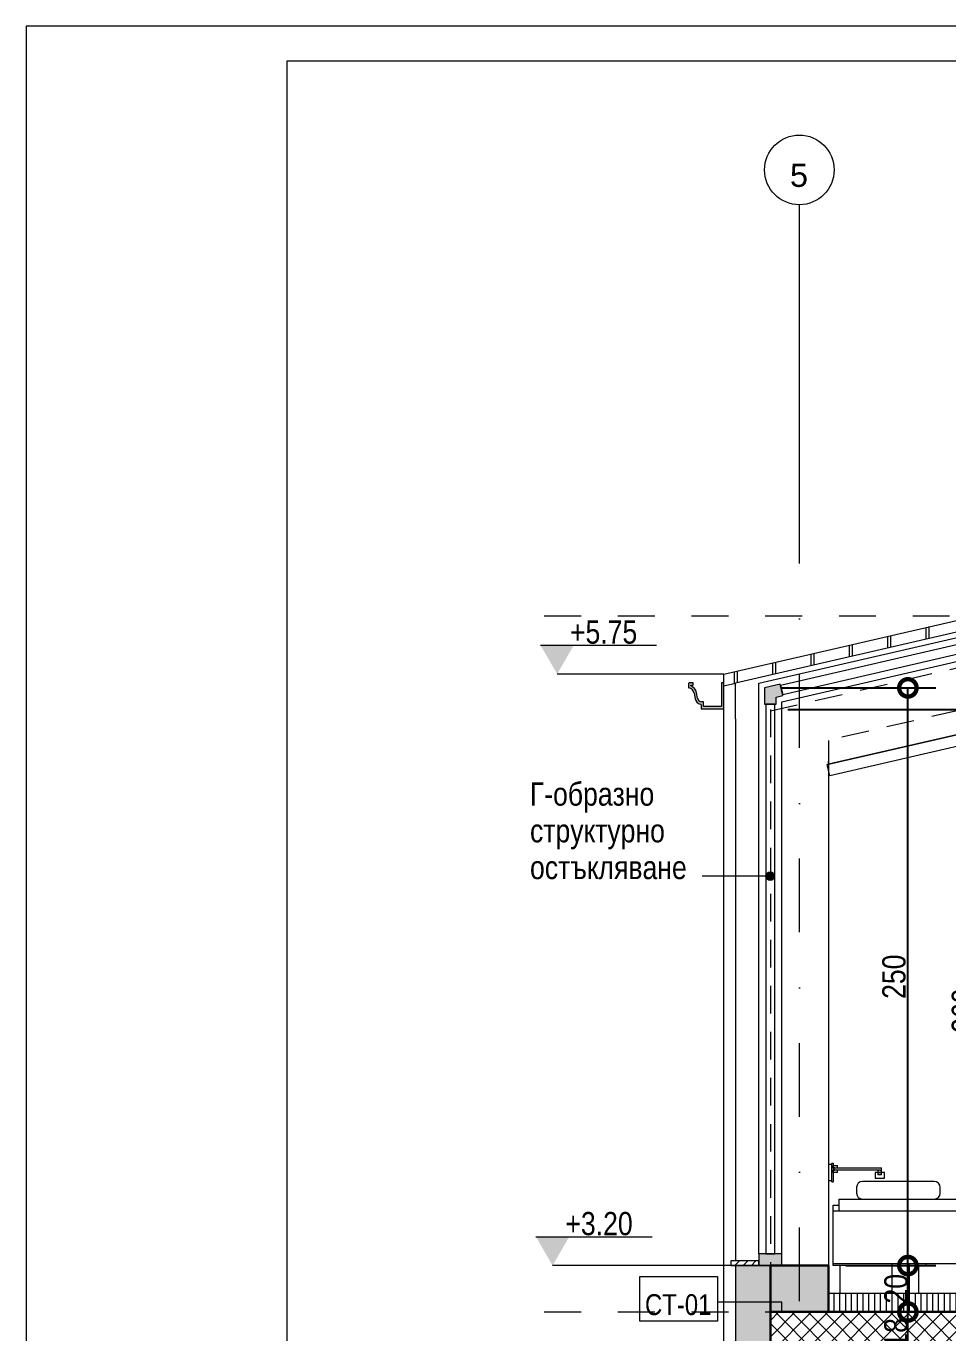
# Model space of a CAD drawing. Header units: centimetres. Extents: x 0 to 25250, y 0 to 2250.
# Drawn here: x 9250 to 9647, y 1687 to 2250 of the extents above; entities that cross this region are included whole.
import ezdxf

# ---------------------------------------------------------------- set-up
doc = ezdxf.new("R2010")
doc.units = ezdxf.units.CM
for name, pattern in [('17-View-1$0$Overhead', [19.84375, 11.90625, -7.9375]), ('20-View-1$0$Dash', [31.75, 15.875, -15.875]), ('20-View-1$0$Dash dot', [79.375, 31.75, -23.8125, 0, -23.8125])]:
    doc.linetypes.add(name, pattern=pattern)
for name, color, linetype, lineweight in [('A-ANNO-DIMS', 7, 'Continuous', 9), ('A-ANNO-NOTE', 7, 'Continuous', 9), ('A-CLNG', 7, 'Continuous', 15), ('A-FLOR-FNSH', 7, 'Continuous', 9), ('A-FLOR-LEVL', 7, 'Continuous', 9), ('A-FLOR-OVHD', 7, '17-View-1$0$Overhead', 9), ('A-FLOR-PATT', 7, 'Continuous', 9), ('A-GLAZ-CURT', 7, 'Continuous', 9), ('A-GLAZ-CWMG', 7, 'Continuous', 9), ('A-ROOF', 7, 'Continuous', 9), ('A-ROOF-OTLN', 7, 'Continuous', 9), ('A-ROOF-PATT', 7, 'Continuous', 9), ('A-WALL', 7, 'Continuous', 9), ('A-WALL-IDEN', 7, 'Continuous', 9), ('A-WALL-PATT', 7, 'Continuous', 9), ('E-LITE-EQPM', 7, 'Continuous', 9), ('G-ANNO-DIMS', 7, 'Continuous', 9), ('G-ANNO-TEXT', 7, 'Continuous', 9), ('G-ANNO-TTLB', 7, 'Continuous', 9), ('I-FURN', 7, 'Continuous', 9), ('S-COLS', 7, 'Continuous', 9), ('S-GRID', 7, 'Continuous', 9), ('S-GRID-IDEN', 7, 'Continuous', 9)]:
    doc.layers.add(name, color=color, linetype=linetype, lineweight=lineweight)
doc.styles.add('20-View-1$0$Arial', font='arial.ttf', dxfattribs={"height": 10})
doc.styles.add('20-View-1$0$Arial Narrow', font='ARIALN.TTF', dxfattribs={"height": 10})
doc.styles.add('20-View-1$0$Arial Narrow_1', font='ARIALN.TTF', dxfattribs={"height": 10})
doc.styles.add('20-View-1$0$Arial Narrow_2', font='ARIALN.TTF', dxfattribs={"height": 10})
doc.styles.add('20-View-1$0$Arial Narrow_3', font='ARIALN.TTF', dxfattribs={"height": 9})
doc.dimstyles.new('20-View-1$0$TEC_DIM', dxfattribs={"dimscale": 30.48, "dimtxt": 10.23431, "dimasz": 0.492126, "dimexe": 0.393701, "dimexo": 0.246063, "dimgap": 0, "dimtad": 1, "dimdec": 0, "dimzin": 0, "dimdsep": 46, "dimtxsty": '20-View-1$0$Arial Narrow', "dimblk1": '20-View-1$0$_DotSmall', "dimblk2": '20-View-1$0$_DotSmall', "dimsah": 1, "dimcen": 0.09, "dimazin": 0, "dimtfac": 1, "dimtdec": 4, "dimtix": 1, "dimtmove": 0, "dimatfit": 3, "dimfxl": 1, "dimtvp": 1, "dimtolj": 1, "dimtzin": 0, "dimarcsym": 2})
doc.dimstyles.new('20-View-1$0$TEC_DIM_1', dxfattribs={"dimscale": 30.48, "dimtxt": 10.23431, "dimasz": 0.492126, "dimexe": 0.393701, "dimexo": 0.246063, "dimgap": 0, "dimtad": 1, "dimdec": 0, "dimzin": 0, "dimdsep": 46, "dimtxsty": '20-View-1$0$Arial Narrow_2', "dimblk1": '20-View-1$0$_DotSmall', "dimblk2": '20-View-1$0$_DotSmall', "dimsah": 1, "dimcen": 0.09, "dimazin": 0, "dimtfac": 1, "dimtdec": 4, "dimtix": 1, "dimtmove": 0, "dimatfit": 3, "dimfxl": 1, "dimtvp": 1, "dimtolj": 1, "dimtzin": 0, "dimarcsym": 2})

# ---------------------------------------------------------------- blocks, each defined once
blk = doc.blocks.new('TEC_ОФИЦИАЛНА РАМКА - TEC_ОФИЦИАЛНА РАМКА-2548455-СГРАДА ТИП III - ВЕРТИКАЛНИ РАЗРЕЗИ 1-1_ 2-2')
at = {"layer": 'G-ANNO-TTLB'}
for p, q in [((-15.379, 40.554), (-15.379, -4.446)), ((41.621, 40.554), (-15.379, 40.554)), ((-13.129, -4.146), (-13.129, 40.254)), ((-13.129, 40.254), (41.321, 40.254))]:
    blk.add_line(p, q, dxfattribs=at)
blk = doc.blocks.new('System Panel - Glazed-2432470-1-1')
at = {"layer": 'A-GLAZ-CURT'}
for p, q in [((-1782.15, 561.92), (-1786.15, 561.92)), ((-1786.15, 561.92), (-1786.15, 325)), ((-1782.15, 325), (-1782.15, 561.92)), ((-1786.15, 325), (-1782.15, 325))]:
    blk.add_line(p, q, dxfattribs=at)
blk = doc.blocks.new('System Panel - Glazed-2432445-1-1')
at = {"layer": 'A-GLAZ-CURT'}
for p, q in [((-1694.75, 589.61), (-1779.72, 569.99)), ((-1778.82, 566.09), (-1693.85, 585.71)), ((-1693.85, 585.71), (-1694.75, 589.61)), ((-1779.72, 569.99), (-1778.82, 566.09))]:
    blk.add_line(p, q, dxfattribs=at)
blk = doc.blocks.new('L Corner Mullion - L Mullion 1-2432467-1-1')
at = {"layer": 'A-GLAZ-CWMG', "true_color": 0xc0c0c0}
blk.add_hatch(color=9, dxfattribs=at).paths.add_polyline_path([(-1781.65, 561.92), (-1781.65, 564.93), (-1778.71, 565.61), (-1779.84, 570.48), (-1786.65, 568.91), (-1786.65, 561.92)])
at = {"layer": 'A-GLAZ-CWMG', "lineweight": 15}
for p, q in [((-1779.84, 570.48), (-1786.65, 568.91)), ((-1786.65, 568.91), (-1786.65, 561.92)), ((-1778.71, 565.61), (-1779.84, 570.48)), ((-1781.65, 564.93), (-1778.71, 565.61)), ((-1781.65, 561.92), (-1781.65, 564.93)), ((-1786.65, 561.92), (-1781.65, 561.92))]:
    blk.add_line(p, q, dxfattribs=at)
blk = doc.blocks.new('Rectangular Mullion - TEC_DOGRAMA_TERASI_EX-2432466-1-1')
at = {"layer": 'A-GLAZ-CWMG'}
for p, q in [((-1789.15, 570.9), (-1695.42, 592.53)), ((-1779.15, 562.94), (-1693.17, 582.79))]:
    blk.add_line(p, q, dxfattribs=at)
blk = doc.blocks.new('Rectangular Mullion - TEC_DOGRAMA_TERASI_EX-2432441-1-1')
at = {"layer": 'A-GLAZ-CWMG', "true_color": 0xc0c0c0}
blk.add_hatch(color=9, dxfattribs=at).paths.add_polyline_path([(-1779.15, 320), (-1779.15, 325), (-1789.15, 325), (-1789.15, 320)])
at = {"layer": 'A-GLAZ-CWMG', "lineweight": 15}
for p, q in [((-1789.15, 325), (-1789.15, 320)), ((-1779.15, 325), (-1789.15, 325)), ((-1779.15, 320), (-1779.15, 325)), ((-1789.15, 320), (-1779.15, 320))]:
    blk.add_line(p, q, dxfattribs=at)
blk = doc.blocks.new('Rectangular Mullion - TEC_DOGRAMA_TERASI_EX-2432469-1-1')
at = {"layer": 'A-GLAZ-CWMG'}
for p, q in [((-1789.15, 325), (-1789.15, 570.9)), ((-1779.15, 325), (-1779.15, 562.94))]:
    blk.add_line(p, q, dxfattribs=at)
blk = doc.blocks.new('ЛЕГЛО - ЕДИНИЧНО - 120x200cm-2341009-1-1')
at = {"layer": 'I-FURN', "color": 253, "true_color": 0xaaaaaa}
for p, q in [((-1713.52, 356.26), (-1744.44, 356.26)), ((-1746.98, 353.72), (-1746.98, 351.18)), ((-1710.98, 351.18), (-1710.98, 353.72)), ((-1757.14, 346), (-1754.6, 346)), ((-1757.14, 343.56), (-1757.14, 346)), ((-1757.14, 343.56), (-1557.14, 343.56)), ((-1757.14, 320.7), (-1757.14, 343.56)), ((-1754.6, 348.64), (-1754.6, 343.56)), ((-1754.6, 348.64), (-1752.06, 348.64)), ((-1752.06, 348.64), (-1562.22, 348.64)), ((-1562.22, 348.64), (-1559.68, 348.64)), ((-1559.68, 343.56), (-1559.68, 348.64)), ((-1557.14, 343.56), (-1557.14, 320.7)), ((-1757.14, 320), (-1757.14, 320.7)), ((-1557.14, 320.7), (-1757.14, 320.7)), ((-1731.74, 320), (-1757.14, 320)), ((-1754.14, 320), (-1754.14, 308)), ((-1731.74, 320.7), (-1731.74, 309.47)), ((-1724.12, 309.47), (-1724.12, 320.7)), ((-1717.14, 320), (-1724.12, 320)), ((-1720.14, 308), (-1720.14, 320)), ((-1717.14, 320.7), (-1717.14, 320)), ((-1587.62, 309.47), (-1587.62, 320.7)), ((-1580, 309.47), (-1580, 320.7)), ((-1731.74, 309.47), (-1731.74, 308)), ((-1724.12, 308), (-1724.12, 309.47)), ((-1587.62, 308), (-1587.62, 309.47)), ((-1580, 308), (-1580, 309.47))]:
    blk.add_line(p, q, dxfattribs=at)
for centre, start, end in [((-1744.44, 353.72), 90, 180), ((-1713.52, 353.72), 0, 90), ((-1744.44, 351.18), 180, 270), ((-1713.52, 351.18), 270, 0)]:
    blk.add_arc(centre, 2.54, start, end, dxfattribs=at)
blk = doc.blocks.new('Grid - TEC_GRID_CIRCLE-145857-1-1')
at = {"layer": 'S-GRID-IDEN'}
blk.add_circle((-696.64, 792.09), 15, dxfattribs=at)
blk = doc.blocks.new('Spot Elevations - ELEVATION_PROJECT-150941-1-1')
at = {"layer": 'A-ANNO-NOTE'}
blk.add_hatch(color=256, dxfattribs=at).paths.add_polyline_path([(-1581.3, 312.39), (-1566.99, 312.39), (-1574.14, 300)])
blk.add_line((-1581.3, 312.39), (-1531.3, 312.39), dxfattribs=at)
blk = doc.blocks.new('20-View-1$0$_DotSmall')
at = {"color": 0, "linetype": 'ByBlock', "const_width": 0.5}
blk.add_lwpolyline([(-0.0625, 0, 1), (0.0625, 0, 1)], format="xyb", close=True, dxfattribs=at)
blk = doc.blocks.new('*D2964')
at = {"layer": 'A-ANNO-DIMS', "color": 0, "lineweight": -2, "transparency": 16777216}
for p, q in [((9629.88, 1677.96), (9629.88, 1695.96)), ((9634.73, 1695.96), (9641.88, 1695.96)), ((9634.73, 1677.96), (9641.88, 1677.96))]:
    blk.add_line(p, q, dxfattribs=at)
at = {"layer": 'A-ANNO-DIMS', "color": 0, "lineweight": -2, "transparency": 16777216, "xscale": 15, "yscale": 15, "zscale": 15}
for p, rotation in [((9629.88, 1695.96), 90), ((9629.88, 1677.96), 270)]:
    blk.add_blockref('20-View-1$0$_DotSmall', p, dxfattribs=dict(at, rotation=rotation))
at = {"layer": 'A-ANNO-DIMS', "color": 0, "transparency": 16777216, "insert": (9624.78, 1686.96), "char_height": 10, "width": 15.2053, "attachment_point": 5, "rotation": 90, "style": '20-View-1$0$Arial Narrow'}
blk.add_mtext('\\A1;18', dxfattribs=at)
blk = doc.blocks.new('*D2965')
at = {"layer": 'A-ANNO-DIMS', "color": 0, "lineweight": -2, "transparency": 16777216}
for p, q in [((9603.12, 1715.96), (9641.88, 1715.96)), ((9629.88, 1695.96), (9629.88, 1715.96)), ((9634.73, 1695.96), (9641.88, 1695.96))]:
    blk.add_line(p, q, dxfattribs=at)
at = {"layer": 'A-ANNO-DIMS', "color": 0, "lineweight": -2, "transparency": 16777216, "xscale": 15, "yscale": 15, "zscale": 15}
for p, rotation in [((9629.88, 1715.96), 90), ((9629.88, 1695.96), 270)]:
    blk.add_blockref('20-View-1$0$_DotSmall', p, dxfattribs=dict(at, rotation=rotation))
at = {"layer": 'A-ANNO-DIMS', "color": 0, "transparency": 16777216, "insert": (9624.78, 1705.96), "char_height": 10, "width": 15.2053, "attachment_point": 5, "rotation": 90, "style": '20-View-1$0$Arial Narrow'}
blk.add_mtext('\\A1;20', dxfattribs=at)
blk = doc.blocks.new('*D2966')
at = {"layer": 'A-ANNO-DIMS', "color": 0, "lineweight": -2, "transparency": 16777216}
for p, q in [((9575.61, 1964.87), (9641.88, 1964.87)), ((9629.88, 1715.96), (9629.88, 1964.87)), ((9603.12, 1715.96), (9641.88, 1715.96))]:
    blk.add_line(p, q, dxfattribs=at)
at = {"layer": 'A-ANNO-DIMS', "color": 0, "lineweight": -2, "transparency": 16777216, "xscale": 15, "yscale": 15, "zscale": 15}
for p, rotation in [((9629.88, 1964.87), 90), ((9629.88, 1715.96), 270)]:
    blk.add_blockref('20-View-1$0$_DotSmall', p, dxfattribs=dict(at, rotation=rotation))
at = {"layer": 'A-ANNO-DIMS', "color": 0, "transparency": 16777216, "insert": (9623.92, 1840.42), "char_height": 10, "width": 22.8079, "attachment_point": 5, "rotation": 90, "style": '20-View-1$0$Arial Narrow_2'}
blk.add_mtext('\\A1;\u200e250', dxfattribs=at)
blk = doc.blocks.new('*D2969')
at = {"layer": 'A-ANNO-DIMS', "color": 0, "lineweight": -2, "transparency": 16777216}
for p, q in [((9578.12, 1955.54), (9670.93, 1955.54)), ((9658.93, 1695.96), (9658.93, 1955.54)), ((9663.78, 1695.96), (9670.93, 1695.96))]:
    blk.add_line(p, q, dxfattribs=at)
at = {"layer": 'A-ANNO-DIMS', "color": 0, "lineweight": -2, "transparency": 16777216, "xscale": 15, "yscale": 15, "zscale": 15}
for p, rotation in [((9658.93, 1955.54), 90), ((9658.93, 1695.96), 270)]:
    blk.add_blockref('20-View-1$0$_DotSmall', p, dxfattribs=dict(at, rotation=rotation))
at = {"layer": 'A-ANNO-DIMS', "color": 0, "transparency": 16777216, "insert": (9653.83, 1825.75), "char_height": 10, "width": 22.8079, "attachment_point": 5, "rotation": 90, "style": '20-View-1$0$Arial Narrow'}
blk.add_mtext('\\A1;260', dxfattribs=at)
blk = doc.blocks.new('Rectangular Mullion - TEC_LAMEL-1615011-1-1')
at = {"layer": 'A-GLAZ-CWMG', "color": 253, "lineweight": 5, "true_color": 0xaaaaaa}
for p, q in [((-1759.71, 535.87), (-1682.66, 553.66)), ((-1675.58, 550.16), (-1758.58, 531)), ((-1758.58, 531), (-1759.71, 535.87))]:
    blk.add_line(p, q, dxfattribs=at)
blk = doc.blocks.new('Nachttisch-Leuchte Gelenkarm - 470lm _ 3200K _ 220x420-V14-1-1')
at = {"layer": 'E-LITE-EQPM', "lineweight": 5}
for p, q in [((-1757.08, 358.54), (-1757.14, 358.54)), ((-1757.14, 357.54), (-1757.08, 357.54)), ((-1757.08, 358.04), (-1757.08, 358.04)), ((-1757.08, 358.04), (-1757.08, 358.04))]:
    blk.add_line(p, q, dxfattribs=at)
blk = doc.blocks.new('Nachttisch-Leuchte Gelenkarm - 470lm _ 3200K _ 220x420-V15-1-1')
at = {"layer": 'E-LITE-EQPM', "lineweight": 5}
for p, q in [((-1759.14, 363.64), (-1757.64, 363.64)), ((-1757.64, 356.14), (-1757.64, 364.14)), ((-1757.64, 364.14), (-1757.14, 364.14)), ((-1757.14, 364.14), (-1757.14, 356.14)), ((-1757.02, 363.14), (-1756.02, 363.14)), ((-1757.02, 362.14), (-1757.02, 363.14)), ((-1756.33, 362.14), (-1757.02, 362.14)), ((-1757.02, 361.14), (-1756.33, 361.14)), ((-1757.02, 360.14), (-1757.02, 361.14)), ((-1756.82, 362.14), (-1756.82, 361.14)), ((-1756.33, 362.14), (-1737.55, 362.14)), ((-1737.59, 361.14), (-1756.33, 361.14)), ((-1756.02, 363.14), (-1755.22, 363.14)), ((-1755.22, 362.14), (-1755.22, 363.14)), ((-1755.22, 360.14), (-1755.22, 361.14)), ((-1737.82, 361.14), (-1737.82, 360.14)), ((-1737.55, 362.14), (-1736.22, 362.14)), ((-1737.49, 361.14), (-1737.55, 361.14)), ((-1737.49, 361.14), (-1737.42, 361.14)), ((-1737.23, 361.14), (-1737.38, 361.14)), ((-1737.02, 361.14), (-1737.18, 361.14)), ((-1736.98, 361.14), (-1736.81, 361.14)), ((-1736.77, 361.14), (-1736.62, 361.14)), ((-1736.52, 361.14), (-1736.58, 361.14)), ((-1736.52, 361.14), (-1736.45, 361.14)), ((-1736.42, 361.14), (-1736.33, 361.14)), ((-1736.3, 361.14), (-1736.25, 361.14)), ((-1736.22, 361.14), (-1736.24, 361.14)), ((-1736.23, 361.14), (-1736.22, 361.14)), ((-1736.22, 361.14), (-1736.22, 362.14)), ((-1736.22, 360.14), (-1736.22, 361.14)), ((-1759.14, 356.64), (-1757.64, 356.64)), ((-1757.64, 356.14), (-1757.14, 356.14)), ((-1757.08, 358.54), (-1757.14, 358.54)), ((-1757.14, 357.54), (-1757.08, 357.54)), ((-1757.08, 358.04), (-1757.08, 358.04)), ((-1757.08, 358.04), (-1757.08, 358.04)), ((-1756.02, 360.14), (-1757.02, 360.14)), ((-1755.22, 360.14), (-1756.02, 360.14)), ((-1739.02, 360.14), (-1739.02, 357.64)), ((-1737.82, 360.14), (-1739.02, 360.14)), ((-1739.02, 357.64), (-1735.02, 357.64)), ((-1737.02, 360.14), (-1737.82, 360.14)), ((-1737.82, 360.14), (-1737.82, 359.14)), ((-1737.82, 360.14), (-1736.22, 360.14)), ((-1736.22, 359.14), (-1737.82, 359.14)), ((-1736.22, 360.14), (-1737.02, 360.14)), ((-1735.02, 360.14), (-1736.22, 360.14)), ((-1736.22, 359.14), (-1736.22, 360.14)), ((-1735.02, 357.64), (-1735.02, 360.14))]:
    blk.add_line(p, q, dxfattribs=at)

msp = doc.modelspace()

# ---------------------------------------------------------------- block references
at = {"layer": 'G-ANNO-TTLB', "xscale": 50, "yscale": 50, "zscale": 50}
msp.add_blockref('TEC_ОФИЦИАЛНА РАМКА - TEC_ОФИЦИАЛНА РАМКА-2548455-СГРАДА ТИП III - ВЕРТИКАЛНИ РАЗРЕЗИ 1-1_ 2-2', (10018.96, 222.31), dxfattribs=at)

# ---------------------------------------------------------------- next in the draw order: hatches: boundary and pattern name
at = {"layer": 'A-FLOR-PATT', "true_color": 0x787878}
h = msp.add_hatch(dxfattribs=at)
h.set_pattern_fill('FP1_6', color=8, style=0, pattern_type=2)
h.set_pattern_definition([(270, (10390.6187, 1703.965), (2.5, 2e-16), [])])
h.paths.add_polyline_path([(10015.62, 1695.96), (10410.62, 1695.96), (10410.62, 1703.96), (10015.62, 1703.96)])
h.paths.add_polyline_path([(9618.52, 1695.96), (9990.62, 1695.96), (9990.62, 1703.96), (9595.62, 1703.96), (9595.62, 1695.96)])
at = {"layer": 'A-FLOR-PATT'}
h = msp.add_hatch(dxfattribs=at)
h.set_pattern_fill('FP1_11', color=256, style=0, pattern_type=2)
h.set_pattern_definition([(45, (10368.9557, 1691.626), (-3.535534, 3.535534), []), (135, (10368.9557, 1691.626), (-3.535534, -3.535534), [])])
h.paths.add_polyline_path([(10267.89, 1677.96), (11130.62, 1677.96), (11130.62, 1695.96), (9570.62, 1695.96), (9570.62, 1677.96), (10263.98, 1677.96)])
at = {"layer": 'A-ROOF-PATT', "true_color": 0x8b8b8b}
h = msp.add_hatch(dxfattribs=at)
h.set_pattern_fill('FP1_3', color=252, style=0, pattern_type=2)
h.set_pattern_definition([(0, (11371.272, 1995.965), (16.51, 30.709), [0.8382, -15.672]), (90, (11354.762, 1995.965), (-16.51, 30.709), [30.709, 0]), (90, (11356.032, 1995.965), (-16.51, 30.709), [30.709, 0])])
h.paths.add_polyline_path([(9550.62, 1965.71), (9663.65, 1991.81), (9662.52, 1996.68), (9550.62, 1970.84)])
at = {"layer": 'A-ROOF-PATT', "lineweight": 5, "true_color": 0xc0c0c0}
msp.add_hatch(color=9, dxfattribs=at).paths.add_polyline_path([(9540.98, 1955.84), (9550.62, 1955.84), (9550.62, 1967.03), (9549.62, 1967.03), (9549.62, 1956.84), (9541.78, 1956.84), (9541.78, 1958.82), (9540.58, 1958.87), (9540.19, 1959.02), (9539.84, 1959.27), (9539.56, 1959.58), (9539.37, 1959.96), (9538.58, 1963.49), (9538.23, 1964.21), (9537.72, 1964.84), (9537.1, 1965.34), (9536.38, 1965.7), (9536.38, 1966.03), (9537.33, 1966.03), (9537.33, 1967.03), (9535.57, 1967.02), (9535.38, 1966.77), (9535.38, 1965.09), (9535.58, 1964.89), (9536.23, 1964.68), (9536.82, 1964.31), (9537.29, 1963.81), (9537.62, 1963.21), (9537.79, 1962.54), (9538.46, 1959.54), (9538.79, 1958.94), (9539.26, 1958.44), (9539.85, 1958.08), (9540.71, 1957.75), (9540.78, 1957.61), (9540.78, 1956.04)])
at = {"layer": 'A-WALL-PATT', "true_color": 0x787878}
h = msp.add_hatch(dxfattribs=at)
h.set_pattern_fill('FP1_10', color=8, style=0, pattern_type=2)
h.set_pattern_definition([(45, (10368.9557, 1691.626), (-1.767767, 1.767767), [])])
h.paths.add_polyline_path([(9555.93, 1715.96), (9565.62, 1715.96), (9565.62, 1717.96), (9553.62, 1717.96), (9553.62, 1715.96)])
at = {"layer": 'A-WALL-PATT', "lineweight": 5, "true_color": 0xffff80}
msp.add_hatch(color=51, dxfattribs=at).paths.add_polyline_path([(9555.93, 1695.96), (9570.62, 1695.96), (9570.62, 1715.96), (9555.62, 1715.96), (9555.62, 1695.96)])
at = {"layer": 'A-WALL-PATT', "true_color": 0x808080}
msp.add_hatch(color=8, dxfattribs=at).paths.add_polyline_path([(9595.62, 1695.96), (9595.62, 1715.96), (9570.62, 1715.96), (9570.62, 1695.96), (9587.23, 1695.96)])
at = {"layer": 'A-WALL-PATT', "lineweight": 5, "true_color": 0xffff80}
h = msp.add_hatch(color=51, dxfattribs=at)
h.paths.add_polyline_path([(9555.62, 1395.96), (9570.62, 1395.96), (9570.62, 1403.96), (9555.62, 1403.96)])
h.paths.add_polyline_path([(9555.93, 1655.96), (9570.62, 1655.96), (9570.62, 1695.96), (9555.62, 1695.96), (9555.62, 1655.96)])
at = {"layer": 'G-ANNO-TEXT'}
h = msp.add_hatch(color=256, dxfattribs=at)
edge = h.paths.add_edge_path()
edge.add_arc((9570.6, 1883.73), 1.88, 0, 360)

# ---------------------------------------------------------------- next in the draw order: linework, layer by layer
at = {"layer": 'A-CLNG', "lineweight": 5}
for p, q in [((9672.1, 1949.62), (9595.62, 1931.96)), ((9595.62, 1931.96), (9595.62, 1933.25))]:
    msp.add_line(p, q, dxfattribs=at)
at = {"layer": 'A-FLOR-FNSH'}
msp.add_line((9953.86, 1703.96), (9595.62, 1703.96), dxfattribs=at)
at = {"layer": 'A-FLOR-FNSH', "lineweight": 30}
msp.add_line((11113.62, 1695.96), (9570.62, 1695.96), dxfattribs=at)
at = {"layer": 'A-FLOR-LEVL', "linetype": '20-View-1$0$Dash'}
for p, q in [((9473.2, 1995.96), (11337.3, 1995.96)), ((9473.2, 1695.96), (11311.87, 1695.96))]:
    msp.add_line(p, q, dxfattribs=at)
at = {"layer": 'A-FLOR-OVHD'}
for p, q in [((9570.62, 1954.93), (9665.8, 1976.91)), ((9671.07, 1959.65), (9595.62, 1942.23)), ((9570.62, 1955.54), (9570.62, 1715.96))]:
    msp.add_line(p, q, dxfattribs=at)
at = {"layer": 'A-ROOF'}
for p, q in [((9980.62, 2064.98), (9555.62, 1966.87)), ((9550.62, 1970.84), (9662.52, 1996.68)), ((9550.62, 1967.03), (9550.62, 1970.84)), ((9555.62, 1951.47), (9555.62, 1966.87))]:
    msp.add_line(p, q, dxfattribs=at)
at = {"layer": 'A-ROOF-OTLN'}
for p, q in [((9535.38, 1966.77), (9535.38, 1965.09)), ((9537.33, 1967.03), (9535.64, 1967.03)), ((9536.38, 1965.7), (9536.38, 1966.03)), ((9536.38, 1966.03), (9537.33, 1966.03)), ((9537.33, 1966.03), (9537.33, 1967.03)), ((9550.62, 1967.03), (9549.62, 1967.03)), ((9549.62, 1967.03), (9549.62, 1956.84)), ((9550.62, 1955.84), (9550.62, 1967.03)), ((9537.79, 1962.54), (9538.29, 1960.21)), ((9539.28, 1960.37), (9538.78, 1962.71)), ((9540.78, 1957.61), (9540.78, 1956.04)), ((9540.98, 1955.84), (9550.62, 1955.84)), ((9541.78, 1958.82), (9541, 1958.82)), ((9541.78, 1956.84), (9541.78, 1958.82)), ((9549.62, 1956.84), (9541.78, 1956.84))]:
    msp.add_line(p, q, dxfattribs=at)
for centre, radius, start, end in [((9535.64, 1966.77), 0.261, 90, 180), ((9535.58, 1965.09), 0.2, 180, 270), ((9535.08, 1962.2), 3.73, 7.8832, 69.6777), ((9535.08, 1962.2), 2.73, 7.1905, 79.5363), ((9541, 1960.55), 2.73, 187.1905, 259.5363), ((9541, 1960.55), 1.73, 185.9625, 270), ((9540.45, 1957.54), 0.333, 11.9466, 81.2589), ((9540.98, 1956.04), 0.2, 180, 270)]:
    msp.add_arc(centre, radius, start, end, dxfattribs=at)
at = {"layer": 'A-WALL'}
for p, q in [((9550.62, 1965.71), (9555.62, 1966.87)), ((9550.62, 1365.96), (9550.62, 1955.84)), ((9555.62, 1951.47), (9555.62, 1717.96)), ((9565.62, 1717.96), (9553.62, 1717.96)), ((9553.62, 1717.96), (9553.62, 1715.96)), ((9565.62, 1715.96), (9565.62, 1717.96)), ((9553.62, 1715.96), (9565.62, 1715.96)), ((9570.62, 1715.96), (9555.62, 1715.96)), ((9555.62, 1715.96), (9555.62, 1405.96))]:
    msp.add_line(p, q, dxfattribs=at)
at = {"layer": 'A-WALL', "lineweight": 30}
for p, q in [((9570.62, 1655.96), (9570.62, 1715.96)), ((9595.62, 1715.96), (9570.62, 1715.96)), ((9595.62, 1695.96), (9595.62, 1715.96))]:
    msp.add_line(p, q, dxfattribs=at)
at = {"layer": 'A-WALL-IDEN'}
for p, q in [((9575.62, 1700.13), (9547.82, 1700.13)), ((9575.62, 1695.96), (9575.62, 1700.13))]:
    msp.add_line(p, q, dxfattribs=at)
at = {"layer": 'A-WALL-IDEN', "flags": 128}
msp.add_lwpolyline([(9514.37, 1711.26), (9547.82, 1711.26), (9547.82, 1692.06), (9514.37, 1692.06)], close=True, dxfattribs=at)
at = {"layer": 'G-ANNO-DIMS'}
for p, q in [((9500.55, 1970.84), (9478.78, 1970.84)), ((9550.62, 1970.84), (9500.55, 1970.84)), ((9493.82, 1715.96), (9476.8, 1715.96)), ((9559.65, 1715.96), (9493.82, 1715.96))]:
    msp.add_line(p, q, dxfattribs=at)
at = {"layer": 'G-ANNO-TEXT'}
for p, q in [((9543.2, 1883.73), (9541.19, 1883.73)), ((9570.6, 1883.73), (9543.2, 1883.73))]:
    msp.add_line(p, q, dxfattribs=at)
msp.add_circle((9570.6, 1883.73), 1.88, dxfattribs=at)
at = {"layer": 'S-COLS'}
msp.add_line((9595.62, 1942.23), (9595.62, 1715.96), dxfattribs=at)
at = {"layer": 'S-GRID', "color": 1, "lineweight": 18, "true_color": 0xff0000}
msp.add_line((9583.12, 2048.06), (9583.12, 2173.06), dxfattribs=at)
at = {"layer": 'S-GRID', "color": 1, "linetype": '20-View-1$0$Dash dot', "lineweight": 18, "true_color": 0xff0000}
msp.add_line((9583.12, 1303.22), (9583.12, 2048.06), dxfattribs=at)

# ---------------------------------------------------------------- next in the draw order: block references
at = {"layer": 'A-GLAZ-CURT'}
for name in ['System Panel - Glazed-2432445-1-1', 'System Panel - Glazed-2432470-1-1']:
    msp.add_blockref(name, (11354.76, 1395.96), dxfattribs=at)
at = {"layer": 'A-GLAZ-CWMG'}
for name in ['Rectangular Mullion - TEC_DOGRAMA_TERASI_EX-2432466-1-1', 'Rectangular Mullion - TEC_DOGRAMA_TERASI_EX-2432469-1-1', 'L Corner Mullion - L Mullion 1-2432467-1-1', 'Rectangular Mullion - TEC_DOGRAMA_TERASI_EX-2432441-1-1']:
    msp.add_blockref(name, (11354.76, 1395.96), dxfattribs=at)
at = {"layer": 'A-GLAZ-CWMG', "color": 253, "lineweight": 5, "true_color": 0xaaaaaa}
msp.add_blockref('Rectangular Mullion - TEC_LAMEL-1615011-1-1', (11354.76, 1395.96), dxfattribs=at)
at = {"layer": 'E-LITE-EQPM', "lineweight": 5}
for name in ['Nachttisch-Leuchte Gelenkarm - 470lm _ 3200K _ 220x420-V15-1-1', 'Nachttisch-Leuchte Gelenkarm - 470lm _ 3200K _ 220x420-V14-1-1']:
    msp.add_blockref(name, (11354.76, 1395.96), dxfattribs=at)
at = {"layer": 'G-ANNO-DIMS'}
for p in [(11052.92, 1670.84), (11050.94, 1415.96)]:
    msp.add_blockref('Spot Elevations - ELEVATION_PROJECT-150941-1-1', p, dxfattribs=at)
at = {"layer": 'I-FURN', "color": 253, "true_color": 0xaaaaaa}
msp.add_blockref('ЛЕГЛО - ЕДИНИЧНО - 120x200cm-2341009-1-1', (11354.76, 1395.96), dxfattribs=at)
at = {"layer": 'S-GRID-IDEN'}
msp.add_blockref('Grid - TEC_GRID_CIRCLE-145857-1-1', (10279.76, 1395.96), dxfattribs=at)

# ---------------------------------------------------------------- next in the draw order: texts
at = {"layer": 'A-WALL-IDEN', "insert": (9530.92, 1699.07), "char_height": 9, "width": 28.45, "attachment_point": 5, "line_spacing_factor": 0.949189, "style": '20-View-1$0$Arial Narrow_3'}
msp.add_mtext('\\pt25.00002,50.00004,74.99997,99.99999,125.00001,150.00003,174.99996,199.99998,225,250.00002,275.00004,299.99997,324.99999,350.00001,375.00003,399.99996,424.99998,450,475.00002,500.00004,524.99997,549.99999,575.00001,600.00003,624.99996,649.99998,675,700.00002,725.00004,749.99997,774.99999,800.00001;{\\fArial Narrow|b0|i0|c204|p34;СТ}-01', dxfattribs=at)
at = {"layer": 'G-ANNO-DIMS', "char_height": 10, "width": 34.7536, "attachment_point": 1, "line_spacing_factor": 0.974696, "style": '20-View-1$0$Arial Narrow'}
for s, insert in [('+5.75', (9484.3, 1993.93)), ('+3.20', (9482.32, 1739.05))]:
    msp.add_mtext(s, dxfattribs=dict(at, insert=insert))
at = {"layer": 'G-ANNO-TEXT', "insert": (9467.07, 1924.13), "char_height": 10, "width": 71.1, "attachment_point": 1, "line_spacing_factor": 0.949189, "style": '20-View-1$0$Arial Narrow_1'}
msp.add_mtext('\\pt15,30,45,60,75,90,105,120,135,150,165,180,195,210,225,240,255,270,285,300,315,330,345,360,375,390,405,420,435,450,465,480;{\\fArial Narrow|b0|i0|c204|p34;Г}-{\\fArial Narrow|b0|i0|c204|p34;образно структурно остъкляване}', dxfattribs=at)
at = {"layer": 'S-GRID-IDEN', "insert": (9582.96, 2185.67), "char_height": 10, "width": 8.25, "attachment_point": 5, "line_spacing_factor": 0.936439, "style": '20-View-1$0$Arial'}
msp.add_mtext('\\pt50,100,150,200,250,300,350,400,450,500,550,600,650,700,750,800,850,900,950,1000,1050,1100,1150,1200,1250,1300,1350,1400,1450,1500,1550,1600;5', dxfattribs=at)

# ---------------------------------------------------------------- next in the draw order: dimensions: what is measured, and where the dimension line sits
at = {"layer": 'A-ANNO-DIMS'}
dim = msp.add_linear_dim(base=(9629.88, 1964.87), p1=(9595.62, 1715.96), p2=(9568.11, 1964.87), angle=90, text='\u200e250', dimstyle='20-View-1$0$TEC_DIM_1', override={"dimpost": '<>', "dimfxl": 250.42553}, dxfattribs=at)
dim.commit()
dim.dimension.update_dxf_attribs({"geometry": '*D2966', "text_midpoint": (9623.92, 1840.42)})
for base, p1, p2, override, picture, middle in [((9658.93, 1955.54), (9656.28, 1695.96), (9570.62, 1955.54), {"dimpost": '<>', "dimfxl": 273.348091}, '*D2969', (9653.83, 1825.75)), ((9629.88, 1715.96), (9627.23, 1695.96), (9595.62, 1715.96), {"dimpost": '<>', "dimfxl": 37.405104}, '*D2965', (9624.78, 1705.96)), ((9629.88, 1695.96), (9627.23, 1677.96), (9627.23, 1695.96), {"dimpost": '<>', "dimfxl": 18}, '*D2964', (9624.78, 1686.96))]:
    dim = msp.add_linear_dim(base=base, p1=p1, p2=p2, angle=90, dimstyle='20-View-1$0$TEC_DIM', override=override, dxfattribs=at)
    dim.commit()
    dim.dimension.update_dxf_attribs({"geometry": picture, "text_midpoint": middle})

doc.saveas('drawing.dxf')
